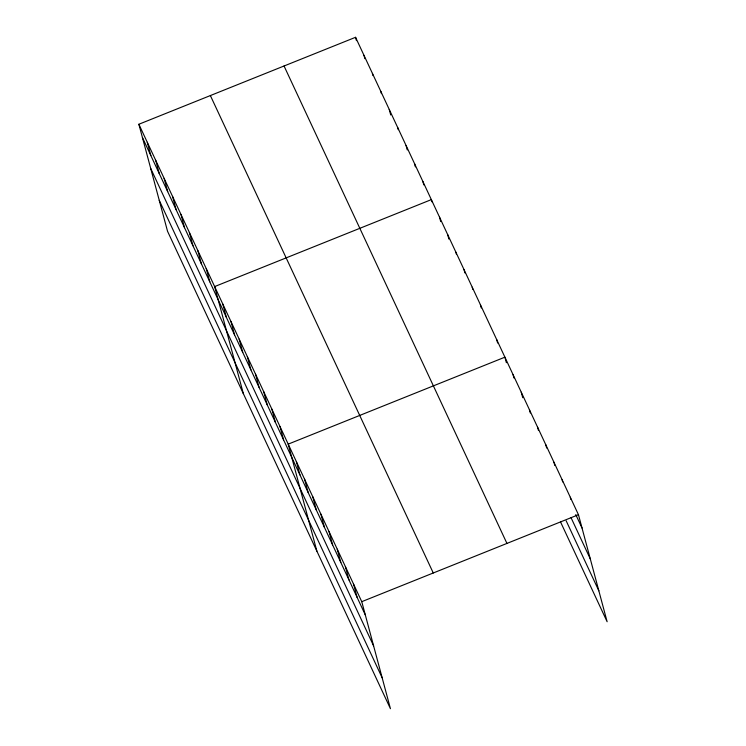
<?xml version="1.0" encoding="UTF-8"?>
<svg xmlns="http://www.w3.org/2000/svg" width="746" height="746" viewBox="0 0 746 746"><rect width="100%" height="100%" fill="white"/><g stroke="black" fill="none" stroke-linecap="round" stroke-linejoin="round"><path stroke-width="1.12" d="M138.868 124.256L361.763 601.677L390.438 708.7L167.542 231.279L138.868 124.256L355.562 37.3L578.458 514.721L607.132 621.744L560.498 521.864M361.763 601.677L578.458 514.721M575.763 514.6L582.011 527.991M571.072 517.743L590.3 558.931M566.158 520.783L598.842 590.804M284.049 65.993L506.944 543.424M210.372 95.563L433.267 572.984M142.421 137.516L365.316 614.937M150.711 168.456L373.606 645.877M159.252 200.338L382.148 677.76M570.289 497.218L570.877 499.428M562.111 479.715L562.708 481.925M553.942 462.212L554.828 465.523M545.764 444.7L546.659 448.02M537.596 427.197L538.481 430.517M529.418 409.694L530.313 413.004M521.249 392.182L522.732 397.711M513.08 374.678L513.966 377.998M506.385 362.705L504.902 357.175L288.208 444.131L316.882 551.154M496.733 339.672L497.619 342.983M480.387 304.657L481.273 307.977M472.209 287.154L472.805 289.364M464.04 269.651L464.926 272.961M455.862 252.139L456.459 254.349M447.693 234.636L448.878 239.056M439.525 217.133L440.709 221.553M431.943 201.84L431.347 199.62L214.652 286.576L243.327 393.599M422.926 181.586L423.812 184.905M414.506 163.551L415.391 166.871M406.085 145.517L407.269 149.937M397.665 127.482L398.261 129.692M389.244 109.448L390.727 114.968M380.824 91.404L381.42 93.623M372.403 73.369L373 75.579M363.983 55.335L364.869 58.654M355.562 37.3L356.448 40.62M353.585 584.174L357.138 597.434M345.417 566.671L348.969 579.931M337.239 549.159L340.801 562.428M329.07 531.656L332.623 544.916M320.901 514.153L324.454 527.413M312.723 496.64L316.276 509.91M304.555 479.137L308.107 492.407M296.376 461.634L299.929 474.894M280.03 426.619L283.583 439.888M271.861 409.116L275.414 422.376M263.683 391.613L267.245 404.873M255.514 374.1L259.067 387.37M247.336 356.597L250.898 369.867M239.168 339.094L242.72 352.354M230.999 321.591L234.552 334.851M222.821 304.079L226.374 317.348M206.232 268.541L209.785 281.801M197.811 250.507L201.364 263.767M189.391 232.472L192.944 245.732M180.97 214.428L184.523 227.698M172.55 196.394L176.103 209.663M164.129 178.359L167.682 191.629M155.709 160.325L159.262 173.585M147.288 142.29L150.841 155.55"/></g></svg>
